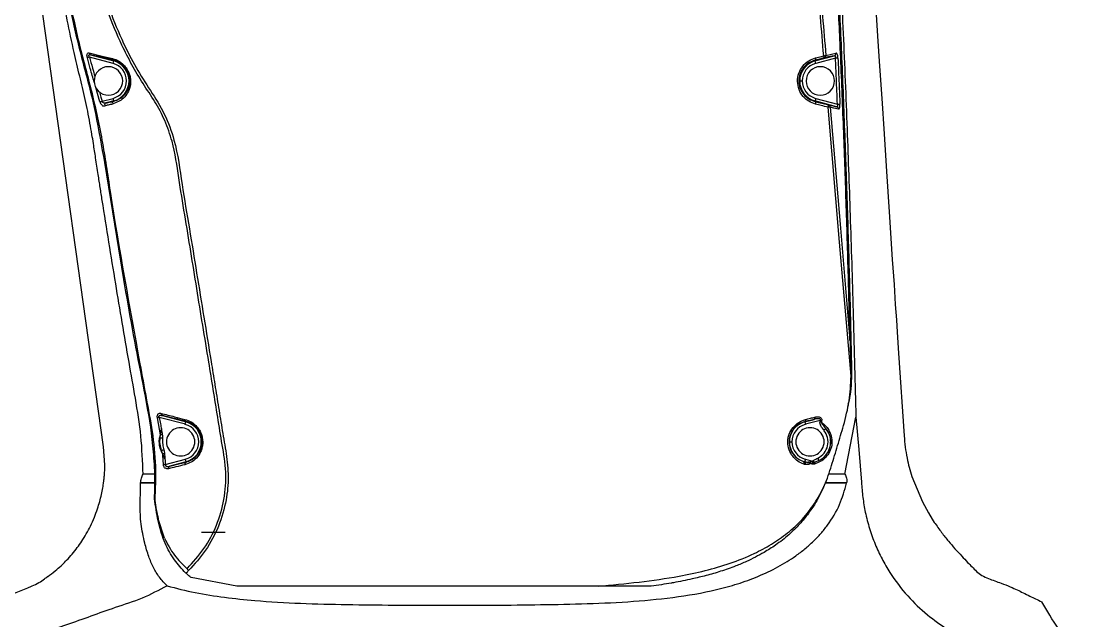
# Model space of a CAD drawing. Header units: millimetres. Extents: x 126 to 938, y 244 to 707.
# Drawn here: x 841.74 to 852.07, y 305.61 to 311.42 of the extents above; entities that cross this region are included whole.
import ezdxf

# ---------------------------------------------------------------- set-up
doc = ezdxf.new("R2010")
doc.units = ezdxf.units.MM

msp = doc.modelspace()

# ---------------------------------------------------------------- linework, layer by layer
at = {"color": 7, "linetype": 'Continuous', "lineweight": 25}
for p, q in [((842.533, 307.291), (841.854, 312.124)), ((842.626, 311.01), (842.396, 311.071)), ((842.407, 311.094), (842.632, 311.034)), ((842.634, 311.04), (842.632, 311.034)), ((849.427, 311.04), (849.428, 311.034)), ((849.428, 311.034), (849.615, 311.084)), ((849.627, 311.061), (849.435, 311.01)), ((849.28, 310.84), (849.272, 310.84)), ((849.28, 310.84), (849.305, 310.84)), ((842.498, 310.637), (842.459, 310.776)), ((842.518, 310.642), (842.626, 310.671)), ((842.632, 310.647), (842.557, 310.626)), ((842.633, 310.645), (842.632, 310.647)), ((849.427, 310.641), (849.428, 310.647)), ((849.638, 310.59), (849.428, 310.647)), ((849.435, 310.671), (849.646, 310.614)), ((849.749, 307.682), (849.753, 307.7)), ((843.103, 307.595), (843.332, 307.534)), ((843.084, 307.409), (843.055, 307.574)), ((843.326, 307.51), (843.073, 307.577)), ((843.333, 307.538), (843.332, 307.534)), ((849.328, 307.534), (849.419, 307.558)), ((849.328, 307.535), (849.328, 307.534)), ((849.48, 307.548), (849.335, 307.51)), ((849.717, 307.025), (849.825, 307.579)), ((843.081, 307.378), (843.084, 307.409)), ((843.084, 307.409), (843.094, 307.465)), ((850.292, 307.399), (850.292, 307.397)), ((842.545, 307.117), (842.533, 307.291)), ((849.18, 307.34), (849.178, 307.34)), ((849.18, 307.34), (849.205, 307.34)), ((849.581, 307.34), (849.582, 307.34)), ((843.105, 307.226), (843.095, 307.258)), ((843.127, 307.176), (843.105, 307.226)), ((843.131, 307.119), (843.326, 307.171)), ((843.332, 307.147), (843.174, 307.104)), ((843.333, 307.144), (843.332, 307.147)), ((849.329, 307.147), (849.331, 307.147)), ((849.335, 307.171), (849.404, 307.152)), ((849.415, 307.136), (849.389, 307.13)), ((849.422, 307.139), (849.415, 307.136)), ((849.466, 307.159), (849.425, 307.14)), ((843.038, 307.025), (842.916, 307.025)), ((849.717, 307.025), (849.559, 307.025)), ((850.367, 307.004), (850.469, 306.757)), ((843.029, 306.942), (842.892, 306.942)), ((843.029, 306.94), (842.892, 306.94)), ((849.735, 306.942), (849.529, 306.942)), ((849.734, 306.94), (849.529, 306.94)), ((850.469, 306.757), (850.527, 306.651)), ((843.063, 306.593), (843.063, 306.593)), ((843.123, 306.407), (843.063, 306.593)), ((843.063, 306.593), (843.063, 306.593)), ((850.527, 306.651), (850.565, 306.59)), ((850.565, 306.59), (850.585, 306.559)), ((843.483, 306.465), (843.71, 306.465)), ((841.992, 306.035), (842.009, 306.047)), ((843.331, 306.068), (843.314, 306.084)), ((841.833, 305.939), (841.841, 305.943)), ((841.99, 306.034), (841.992, 306.035)), ((843.825, 305.94), (843.383, 306.023)), ((847.327, 305.94), (843.825, 305.94)), ((847.841, 305.94), (847.327, 305.94))]:
    msp.add_line(p, q, dxfattribs=at)
at = {"color": 7, "linetype": 'Continuous', "lineweight": 25, "flags": 128}
for points in [[(850.018, 311.536), (850.035, 311.273), (850.054, 310.984), (850.075, 310.669), (850.098, 310.328), (850.122, 309.962), (850.148, 309.57), (850.178, 309.109), (850.195, 308.867), (850.207, 308.672), (850.217, 308.523), (850.225, 308.404), (850.239, 308.2), (850.292, 307.399)], [(842.393, 311.112), (842.52, 311.081), (842.62, 311.057)], [(849.534, 311.088), (849.589, 311.1), (849.632, 311.109)], [(842.396, 311.071), (842.393, 311.07), (842.39, 311.069), (842.387, 311.069), (842.385, 311.068), (842.382, 311.067), (842.38, 311.066), (842.377, 311.066), (842.376, 311.065)], [(842.634, 311.04), (842.507, 311.07), (842.407, 311.094)], [(849.433, 311.063), (849.434, 311.059), (849.434, 311.055), (849.434, 311.051), (849.433, 311.048), (849.432, 311.045), (849.431, 311.042), (849.429, 311.041), (849.427, 311.04)], [(849.506, 311.06), (849.462, 311.049), (849.427, 311.04)], [(849.433, 311.063), (849.478, 311.074), (849.513, 311.083)], [(849.513, 311.083), (849.514, 311.079), (849.514, 311.075), (849.514, 311.071), (849.513, 311.068), (849.512, 311.065), (849.51, 311.063), (849.508, 311.061), (849.506, 311.06)], [(849.615, 311.084), (849.56, 311.072), (849.517, 311.063)], [(849.651, 311.062), (849.649, 311.062), (849.647, 311.062), (849.645, 311.062), (849.642, 311.062), (849.638, 311.062), (849.635, 311.061), (849.631, 311.061), (849.627, 311.061)], [(842.498, 310.637), (842.5, 310.637), (842.502, 310.638), (842.504, 310.638), (842.506, 310.639), (842.509, 310.639), (842.512, 310.64), (842.515, 310.641), (842.518, 310.642)], [(849.427, 310.641), (849.429, 310.64), (849.431, 310.638), (849.433, 310.635), (849.434, 310.632), (849.434, 310.628), (849.435, 310.624), (849.434, 310.62), (849.434, 310.615)], [(849.549, 310.61), (849.551, 310.609), (849.553, 310.607), (849.554, 310.604), (849.556, 310.601), (849.556, 310.597), (849.557, 310.593), (849.556, 310.589), (849.556, 310.584)], [(849.559, 310.607), (849.603, 310.598), (849.638, 310.59)], [(849.646, 310.614), (849.65, 310.614), (849.654, 310.614), (849.657, 310.615), (849.661, 310.615), (849.664, 310.615), (849.666, 310.615), (849.668, 310.615), (849.67, 310.615)], [(849.778, 307.978), (849.667, 309.277), (849.556, 310.584)], [(849.577, 310.584), (849.672, 309.451), (849.767, 308.325)], [(849.656, 310.567), (849.611, 310.577), (849.577, 310.584)], [(843.073, 307.577), (843.071, 307.577), (843.068, 307.576), (843.066, 307.576), (843.063, 307.575), (843.061, 307.575), (843.059, 307.574), (843.057, 307.574), (843.055, 307.574)], [(849.335, 307.556), (849.335, 307.552), (849.335, 307.548), (849.335, 307.545), (849.334, 307.542), (849.333, 307.539), (849.332, 307.537), (849.33, 307.536), (849.328, 307.535)], [(849.426, 307.579), (849.426, 307.575), (849.426, 307.572), (849.426, 307.568), (849.425, 307.565), (849.424, 307.562), (849.422, 307.56), (849.421, 307.559), (849.419, 307.558)], [(849.49, 307.531), (849.489, 307.531), (849.487, 307.531), (849.485, 307.532), (849.484, 307.532), (849.482, 307.533), (849.48, 307.533), (849.478, 307.533), (849.477, 307.534)], [(849.825, 307.579), (849.852, 307.265), (849.879, 306.949)], [(843.081, 307.378), (843.083, 307.378), (843.085, 307.378), (843.087, 307.378), (843.09, 307.378), (843.093, 307.378), (843.096, 307.378), (843.1, 307.378), (843.103, 307.378)], [(843.095, 307.258), (843.097, 307.258), (843.099, 307.259), (843.101, 307.259), (843.104, 307.26), (843.107, 307.261), (843.11, 307.261), (843.113, 307.262), (843.117, 307.263)], [(843.105, 307.226), (843.107, 307.227), (843.109, 307.227), (843.111, 307.227), (843.113, 307.227), (843.116, 307.227), (843.118, 307.228), (843.121, 307.228), (843.123, 307.228)], [(843.131, 307.119), (843.129, 307.118), (843.126, 307.118), (843.124, 307.118), (843.121, 307.118), (843.119, 307.118), (843.117, 307.118), (843.115, 307.118), (843.113, 307.118)], [(843.174, 307.104), (843.263, 307.126), (843.333, 307.144)], [(849.321, 307.124), (849.322, 307.128), (849.323, 307.133), (849.323, 307.137), (849.322, 307.141), (849.321, 307.144), (849.32, 307.147), (849.318, 307.149), (849.316, 307.15)], [(849.335, 307.171), (849.334, 307.167), (849.333, 307.163), (849.332, 307.159), (849.331, 307.156), (849.33, 307.153), (849.329, 307.15), (849.329, 307.148), (849.329, 307.147)], [(849.422, 307.139), (849.421, 307.14), (849.42, 307.142), (849.418, 307.144), (849.417, 307.146), (849.415, 307.149), (849.414, 307.151), (849.412, 307.154), (849.41, 307.156)]]:
    msp.add_lwpolyline(points, dxfattribs=at)
at = {"color": 7, "linetype": 'Continuous', "lineweight": 25}
for centre, radius, start, end in [((842.414, 311.114), 0.0211, 184.24, 251.4203), ((849.608, 311.107), 0.0242, 286.5662, 4.7461), ((842.64, 311.059), 0.0208, 187.5338, 251.7213), ((813.378, 318.864), 30.284, 344.9684, 345.0157), ((842.58, 310.84), 0.175, 285.0024, 74.9976), ((842.58, 310.84), 0.2, 285.0028, 74.9972), ((849.48, 310.84), 0.2, 105, 180.0028), ((849.48, 310.84), 0.175, 105.0023, 180.0003), ((878.682, 318.864), 30.284, 194.9843, 195.0316), ((849.51, 311.086), 0.0242, 286.5663, 4.9952), ((842.58, 310.84), 0.138, 337.4804, 157.4758), ((849.48, 310.84), 0.138, 337.4804, 157.4758), ((842.58, 310.84), 0.138, 157.4804, 337.4758), ((849.48, 310.84), 0.2, 179.9976, 254.9996), ((849.48, 310.84), 0.175, 179.9995, 254.9982), ((849.48, 310.84), 0.138, 157.4804, 337.4758), ((842.566, 310.605), 0.0233, 111.9618, 199.1525), ((842.641, 310.623), 0.0234, 111.8642, 200.077), ((829.38, 307.107), 13.717, 14.9553, 15.0597), ((862.681, 307.107), 13.717, 164.9403, 165.0447), ((849.552, 310.584), 0.0241, 359.9879, 73.5761), ((849.632, 310.567), 0.0241, 359.7749, 73.6176), ((843.11, 307.614), 0.0199, 173.5984, 246.9962), ((843.341, 307.556), 0.0199, 174.7218, 247.5231), ((814.258, 315.315), 30.097, 344.9682, 345.0158), ((843.28, 307.34), 0.175, 284.9975, 75.0025), ((843.28, 307.34), 0.2, 285.0028, 74.9972), ((849.38, 307.34), 0.2, 105.0032, 179.9954), ((849.38, 307.34), 0.175, 104.9968, 180.0009), ((878.402, 315.315), 30.097, 194.9842, 195.0318), ((849.727, 308.644), 1.123, 257.2554, 257.9747), ((839.33, 333.199), 26.061, 278.2816, 278.3219), ((843.28, 307.34), 0.137, 157.4764, 337.4782), ((843.28, 307.34), 0.137, 337.4764, 157.4782), ((849.38, 307.34), 0.137, 157.4764, 337.4782), ((849.38, 307.34), 0.137, 337.4764, 157.4782), ((849.38, 307.34), 0.175, 295.4524, 39.4443), ((857.107, 298.24), 11.937, 129.3704, 129.4904), ((849.38, 307.34), 0.201, 0.015, 39.427), ((849.38, 307.34), 0.2, 180.004, 251.1751), ((849.38, 307.34), 0.175, 179.9987, 255.0041), ((849.38, 307.34), 0.2, 295.4543, 359.9948), ((829.66, 297.747), 21.929, 25.4172, 25.4825), ((843.183, 307.085), 0.0214, 115.3272, 195.2866), ((843.342, 307.124), 0.0216, 115.1125, 196.0313), ((813.758, 299.231), 30.615, 14.9846, 15.0314), ((849.309, 307.128), 0.0279, 344.8972, 44.2088), ((849.335, 307.106), 0.059, 24.1959, 42.2582), ((835.279, 297.304), 17.219, 34.8209, 34.8843), ((838.675, 299.71), 13.067, 34.6527, 34.7471), ((849.453, 307.128), 0.0334, 160.1833, 184.8705), ((849.455, 307.13), 0.0317, 161.3659, 188.071)]:
    msp.add_arc(centre, radius, start, end, dxfattribs=at)
for points, knots in [([(842.916, 307.025), (842.911, 307.149), (842.902, 307.396), (842.843, 307.757), (842.777, 308.124), (842.714, 308.494), (842.626, 309.017), (842.556, 309.453), (842.5, 309.806), (842.479, 309.944), (842.457, 310.086), (842.437, 310.216), (842.419, 310.328), (842.401, 310.432), (842.38, 310.545), (842.356, 310.66), (842.33, 310.774), (842.301, 310.887), (842.274, 311.001), (842.233, 311.182), (842.179, 311.43), (842.116, 311.768), (842.058, 312.127), (842.023, 312.506), (842.025, 312.925), (842.072, 313.378), (842.182, 313.862), (842.349, 314.328), (842.575, 314.769), (842.855, 315.177), (843.186, 315.545), (843.563, 315.868), (843.978, 316.14), (844.392, 316.339), (844.789, 316.477), (845.155, 316.565), (845.52, 316.618), (845.76, 316.625), (845.88, 316.628)], [0, 0, 0, 0, 0.031211, 0.062511, 0.092378, 0.125381, 0.157311, 0.226341, 0.237037, 0.247692, 0.261557, 0.273352, 0.280911, 0.2902, 0.30009, 0.309882, 0.319898, 0.329603, 0.3395, 0.34943, 0.376516, 0.403688, 0.436118, 0.468373, 0.499903, 0.541687, 0.583435, 0.624773, 0.666569, 0.708173, 0.74966, 0.791362, 0.833083, 0.874778, 0.907003, 0.939315, 0.969728, 1, 1, 1, 1]), ([(843.029, 307.061), (843.024, 307.142), (843.01, 307.384), (842.94, 307.782), (842.814, 308.416), (842.677, 309.211), (842.554, 310.008), (842.438, 310.644), (842.308, 311.11), (842.203, 311.558), (842.126, 311.987), (842.08, 312.379), (842.071, 312.755), (842.092, 313.109), (842.141, 313.458), (842.225, 313.828), (842.355, 314.219), (842.541, 314.62), (842.75, 314.964), (842.97, 315.251), (843.185, 315.487), (843.417, 315.702), (843.692, 315.918), (844.017, 316.124), (844.397, 316.309), (844.757, 316.439), (845.09, 316.522), (845.392, 316.575), (845.701, 316.6), (845.909, 316.602), (846.012, 316.602)], [0, 0, 0, 0, 0.020301, 0.060961, 0.101666, 0.182834, 0.264002, 0.304616, 0.345211, 0.385788, 0.420347, 0.45488, 0.484869, 0.51486, 0.5441, 0.573338, 0.610308, 0.647393, 0.68435, 0.711343, 0.738335, 0.764568, 0.7908, 0.826076, 0.861464, 0.896743, 0.922239, 0.947735, 0.973856, 1, 1, 1, 1]), ([(845.88, 316.591), (845.713, 316.585), (845.38, 316.572), (844.888, 316.47), (844.452, 316.322), (844.075, 316.143), (843.754, 315.948), (843.453, 315.722), (843.146, 315.439), (842.847, 315.089), (842.575, 314.668), (842.361, 314.214), (842.207, 313.736), (842.112, 313.243), (842.076, 312.741), (842.098, 312.239), (842.179, 311.741), (842.279, 311.247), (842.415, 310.761), (842.523, 310.267), (842.652, 309.374), (842.804, 308.542), (842.945, 307.767), (843.008, 307.439), (843.043, 307.106), (843.034, 306.883), (843.029, 306.771)], [0, 0, 0, 0, 0.041493, 0.082832, 0.124511, 0.155509, 0.186529, 0.217764, 0.248929, 0.290219, 0.331852, 0.37326, 0.41473, 0.456411, 0.497813, 0.539489, 0.581225, 0.622974, 0.664831, 0.706735, 0.748604, 0.889255, 0.916889, 0.944541, 0.972297, 1, 1, 1, 1]), ([(845.88, 316.628), (846.033, 316.623), (846.341, 316.612), (846.801, 316.523), (847.249, 316.38), (847.675, 316.182), (848.07, 315.933), (848.43, 315.637), (848.751, 315.297), (849.025, 314.92), (849.25, 314.511), (849.424, 314.077), (849.546, 313.627), (849.636, 313.01), (849.654, 312.232), (849.704, 311.303), (849.739, 310.384), (849.772, 309.467), (849.801, 308.536), (849.817, 307.902), (849.825, 307.579)], [0, 0, 0, 0, 0.040885, 0.082682, 0.12525, 0.166751, 0.208404, 0.250174, 0.291697, 0.333263, 0.375114, 0.416633, 0.458305, 0.500148, 0.583384, 0.666925, 0.750058, 0.829984, 0.913297, 1, 1, 1, 1]), ([(846.012, 316.602), (846.122, 316.595), (846.341, 316.582), (846.665, 316.525), (846.985, 316.441), (847.329, 316.317), (847.693, 316.142), (848.063, 315.904), (848.402, 315.624), (848.705, 315.306), (848.967, 314.953), (849.186, 314.572), (849.359, 314.168), (849.486, 313.747), (849.587, 313.212), (849.613, 312.557), (849.654, 311.807), (849.687, 311.057), (849.717, 310.313), (849.743, 309.563), (849.765, 308.813), (849.777, 308.312), (849.782, 308.062)], [0, 0, 0, 0, 0.031265, 0.062444, 0.09377, 0.125244, 0.166817, 0.208551, 0.250401, 0.291874, 0.333513, 0.375399, 0.416917, 0.458494, 0.500478, 0.571825, 0.644945, 0.714657, 0.785918, 0.857248, 0.928557, 1, 1, 1, 1]), ([(849.767, 308.325), (849.761, 308.562), (849.75, 309.04), (849.728, 309.757), (849.702, 310.478), (849.678, 311.064), (849.657, 311.521), (849.642, 311.84), (849.627, 312.159), (849.613, 312.434), (849.599, 312.672), (849.589, 312.87), (849.578, 313.07), (849.558, 313.266), (849.531, 313.45), (849.498, 313.625), (849.457, 313.797), (849.408, 313.971), (849.353, 314.136), (849.292, 314.298), (849.216, 314.473), (849.105, 314.697), (848.958, 314.943), (848.772, 315.203), (848.567, 315.441), (848.314, 315.688), (848.009, 315.931), (847.647, 316.156), (847.333, 316.303), (847.087, 316.394), (846.914, 316.449), (846.736, 316.496), (846.557, 316.534), (846.379, 316.563), (846.198, 316.583), (846.077, 316.589), (846.012, 316.593)], [0, 0, 0, 0, 0.069316, 0.140087, 0.209826, 0.280829, 0.311579, 0.343758, 0.374494, 0.40517, 0.424191, 0.444297, 0.463218, 0.483037, 0.501941, 0.517652, 0.534978, 0.553894, 0.570487, 0.585908, 0.604526, 0.626424, 0.658949, 0.688297, 0.719957, 0.750723, 0.791812, 0.833879, 0.875224, 0.892939, 0.910693, 0.928455, 0.946787, 0.964422, 0.981179, 1, 1, 1, 1]), ([(843.342, 306.11), (843.399, 306.173), (843.514, 306.299), (843.635, 306.529), (843.708, 306.781), (843.728, 307.048), (843.682, 307.312), (843.639, 307.579), (843.596, 307.846), (843.548, 308.144), (843.494, 308.471), (843.436, 308.828), (843.378, 309.185), (843.32, 309.543), (843.26, 309.899), (843.218, 310.209), (843.131, 310.455), (843.034, 310.642), (842.912, 310.813), (842.806, 310.996), (842.688, 311.226), (842.571, 311.51), (842.47, 311.849), (842.402, 312.198), (842.371, 312.553), (842.374, 312.909), (842.415, 313.263), (842.491, 313.61), (842.598, 313.948), (842.697, 314.16), (842.747, 314.266)], [0, 0, 0, 0, 0.029702, 0.059855, 0.090518, 0.121535, 0.152871, 0.184649, 0.216438, 0.248236, 0.290646, 0.333075, 0.375523, 0.417994, 0.46049, 0.502705, 0.527609, 0.551915, 0.576499, 0.601353, 0.626212, 0.667632, 0.708964, 0.750622, 0.792523, 0.834094, 0.875749, 0.917614, 0.958919, 1, 1, 1, 1]), ([(842.77, 314.262), (842.72, 314.157), (842.62, 313.947), (842.512, 313.612), (842.434, 313.268), (842.393, 312.917), (842.389, 312.563), (842.42, 312.21), (842.487, 311.863), (842.588, 311.526), (842.711, 311.229), (842.844, 310.968), (842.988, 310.747), (843.13, 310.521), (843.242, 310.215), (843.291, 309.836), (843.365, 309.407), (843.435, 308.977), (843.505, 308.548), (843.564, 308.188), (843.611, 307.896), (843.648, 307.672), (843.683, 307.449), (843.723, 307.227), (843.748, 307.001), (843.725, 306.762), (843.654, 306.519), (843.531, 306.283), (843.414, 306.155), (843.355, 306.091)], [0, 0, 0, 0, 0.040665, 0.081569, 0.123049, 0.164337, 0.205536, 0.24706, 0.288351, 0.329312, 0.370372, 0.401174, 0.431993, 0.462915, 0.494505, 0.545531, 0.596493, 0.647418, 0.698308, 0.749168, 0.775646, 0.802117, 0.82858, 0.855036, 0.881449, 0.907783, 0.939014, 0.969735, 1, 1, 1, 1]), ([(849.513, 311.083), (849.503, 311.209), (849.481, 311.461), (849.449, 311.839), (849.418, 312.218), (849.385, 312.596), (849.357, 312.976), (849.309, 313.352), (849.218, 313.718), (849.126, 313.95), (849.081, 314.066)], [0, 0, 0, 0, 0.125204, 0.25055, 0.376019, 0.501614, 0.627326, 0.752954, 0.877033, 1, 1, 1, 1]), ([(849.101, 314.079), (849.146, 313.962), (849.239, 313.728), (849.33, 313.358), (849.378, 312.98), (849.406, 312.599), (849.439, 312.221), (849.47, 311.843), (849.502, 311.465), (849.523, 311.214), (849.534, 311.088)], [0, 0, 0, 0, 0.123794, 0.24869, 0.375089, 0.500341, 0.625449, 0.750423, 0.87528, 1, 1, 1, 1]), ([(842.376, 311.065), (842.375, 311.07), (842.372, 311.08), (842.372, 311.094), (842.375, 311.105), (842.383, 311.114), (842.39, 311.113), (842.393, 311.112)], [0, 0, 0, 0, 0.254091, 0.487448, 0.677205, 0.843749, 1, 1, 1, 1]), ([(849.651, 311.062), (849.65, 311.069), (849.649, 311.082), (849.645, 311.097), (849.639, 311.108), (849.634, 311.109), (849.632, 311.109)], [0, 0, 0, 0, 0.400426, 0.723673, 0.892335, 1, 1, 1, 1]), ([(842.443, 310.826), (842.43, 310.871), (842.407, 310.95), (842.385, 311.03), (842.376, 311.065)], [0, 0, 0, 0, 0.560002, 1, 1, 1, 1]), ([(842.396, 311.071), (842.395, 311.073), (842.393, 311.076), (842.391, 311.082), (842.39, 311.086), (842.39, 311.089), (842.391, 311.091), (842.393, 311.094), (842.399, 311.096), (842.404, 311.095), (842.407, 311.094)], [0, 0, 0, 0, 0.174962, 0.317895, 0.444533, 0.497662, 0.54603, 0.636418, 0.741812, 1, 1, 1, 1]), ([(842.396, 311.071), (842.406, 311.036), (842.423, 310.972), (842.441, 310.909), (842.449, 310.882)], [0, 0, 0, 0, 0.560012, 1, 1, 1, 1]), ([(842.62, 311.057), (842.641, 311.05), (842.674, 311.039), (842.714, 311.009), (842.74, 310.983), (842.759, 310.957), (842.772, 310.934), (842.782, 310.909), (842.792, 310.876), (842.796, 310.836), (842.791, 310.782), (842.77, 310.725), (842.717, 310.654), (842.658, 310.63), (842.619, 310.615)], [0, 0, 0, 0, 0.108215, 0.172115, 0.246196, 0.287788, 0.332213, 0.377756, 0.422179, 0.502849, 0.572671, 0.691566, 0.798474, 1, 1, 1, 1]), ([(842.633, 310.645), (842.633, 310.645), (842.638, 310.646), (842.652, 310.65), (842.673, 310.658), (842.695, 310.67), (842.713, 310.683), (842.731, 310.7), (842.75, 310.721), (842.767, 310.749), (842.778, 310.775), (842.787, 310.806), (842.79, 310.835), (842.789, 310.862), (842.786, 310.884), (842.78, 310.906), (842.77, 310.929), (842.759, 310.951), (842.742, 310.974), (842.723, 310.994), (842.703, 311.009), (842.676, 311.026), (842.652, 311.034), (842.634, 311.04)], [0, 0, 0, 0, 0.003075, 0.028291, 0.077634, 0.128203, 0.166722, 0.19976, 0.265618, 0.324892, 0.37746, 0.423262, 0.500627, 0.537852, 0.574048, 0.62008, 0.665966, 0.711677, 0.75719, 0.824493, 0.859178, 0.894513, 1, 1, 1, 1]), ([(849.434, 310.615), (849.411, 310.623), (849.366, 310.639), (849.31, 310.689), (849.27, 310.755), (849.255, 310.835), (849.268, 310.916), (849.307, 310.986), (849.364, 311.038), (849.411, 311.055), (849.433, 311.063)], [0, 0, 0, 0, 0.114873, 0.234937, 0.361103, 0.492789, 0.626509, 0.757145, 0.881595, 1, 1, 1, 1]), ([(849.427, 311.04), (849.407, 311.033), (849.366, 311.018), (849.316, 310.973), (849.287, 310.923), (849.274, 310.876), (849.273, 310.852), (849.272, 310.84)], [0, 0, 0, 0, 0.229866, 0.473538, 0.732164, 0.866222, 1, 1, 1, 1]), ([(849.517, 311.063), (849.515, 311.062), (849.512, 311.062), (849.508, 311.061), (849.506, 311.06)], [0, 0, 0, 0, 0.452012, 1, 1, 1, 1]), ([(849.513, 311.083), (849.518, 311.084), (849.524, 311.086), (849.531, 311.087), (849.534, 311.088)], [0, 0, 0, 0, 0.607724, 1, 1, 1, 1]), ([(849.615, 311.084), (849.617, 311.084), (849.62, 311.084), (849.623, 311.082), (849.625, 311.079), (849.627, 311.075), (849.628, 311.071), (849.628, 311.066), (849.627, 311.063), (849.627, 311.061)], [0, 0, 0, 0, 0.1912856, 0.2918684, 0.3997449, 0.5265233, 0.6704429, 0.8266924, 1, 1, 1, 1]), ([(849.646, 310.614), (849.643, 310.698), (849.636, 310.847), (849.63, 310.996), (849.627, 311.061)], [0, 0, 0, 0, 0.560001, 1, 1, 1, 1]), ([(849.651, 311.062), (849.654, 310.979), (849.661, 310.83), (849.667, 310.681), (849.67, 310.615)], [0, 0, 0, 0, 0.559999, 1, 1, 1, 1]), ([(849.272, 310.84), (849.273, 310.828), (849.274, 310.803), (849.287, 310.757), (849.316, 310.707), (849.367, 310.662), (849.407, 310.648), (849.427, 310.641)], [0, 0, 0, 0, 0.134938, 0.27187, 0.528668, 0.77041, 1, 1, 1, 1]), ([(842.492, 310.734), (842.497, 310.717), (842.506, 310.686), (842.514, 310.655), (842.518, 310.642)], [0, 0, 0, 0, 0.559943, 1, 1, 1, 1]), ([(842.498, 310.637), (842.499, 310.633), (842.501, 310.626), (842.506, 310.618), (842.511, 310.61), (842.519, 310.602), (842.53, 310.596), (842.539, 310.597), (842.544, 310.597)], [0, 0, 0, 0, 0.160949, 0.314623, 0.457483, 0.58733, 0.808802, 1, 1, 1, 1]), ([(842.557, 310.626), (842.553, 310.626), (842.545, 310.624), (842.535, 310.626), (842.528, 310.629), (842.523, 310.632), (842.519, 310.637), (842.518, 310.64), (842.518, 310.642)], [0, 0, 0, 0, 0.264255, 0.521517, 0.65132, 0.767243, 0.886289, 1, 1, 1, 1]), ([(842.619, 310.615), (842.605, 310.612), (842.58, 310.606), (842.555, 310.6), (842.544, 310.597)], [0, 0, 0, 0, 0.558489, 1, 1, 1, 1]), ([(842.557, 310.626), (842.571, 310.63), (842.596, 310.636), (842.622, 310.642), (842.633, 310.645)], [0, 0, 0, 0, 0.5615438, 1, 1, 1, 1]), ([(849.427, 310.641), (849.45, 310.635), (849.49, 310.625), (849.531, 310.614), (849.549, 310.61)], [0, 0, 0, 0, 0.561624, 1, 1, 1, 1]), ([(849.556, 310.584), (849.533, 310.59), (849.492, 310.6), (849.452, 310.611), (849.434, 310.615)], [0, 0, 0, 0, 0.558337, 1, 1, 1, 1]), ([(849.549, 310.61), (849.551, 310.609), (849.555, 310.608), (849.558, 310.607), (849.559, 310.607)], [0, 0, 0, 0, 0.666882, 1, 1, 1, 1]), ([(849.646, 310.614), (849.646, 310.612), (849.647, 310.609), (849.648, 310.604), (849.648, 310.6), (849.647, 310.596), (849.646, 310.593), (849.644, 310.591), (849.641, 310.59), (849.639, 310.59), (849.638, 310.59)], [0, 0, 0, 0, 0.1834546, 0.3444957, 0.4933627, 0.6188038, 0.7232122, 0.8154107, 0.9004106, 1, 1, 1, 1]), ([(849.656, 310.567), (849.658, 310.568), (849.665, 310.57), (849.668, 310.584), (849.67, 310.598), (849.67, 310.609), (849.67, 310.615)], [0, 0, 0, 0, 0.139333, 0.395073, 0.678857, 1, 1, 1, 1]), ([(849.577, 310.584), (849.574, 310.584), (849.567, 310.584), (849.56, 310.584), (849.556, 310.584)], [0, 0, 0, 0, 0.327311, 1, 1, 1, 1]), ([(849.767, 308.325), (849.769, 308.276), (849.772, 308.178), (849.775, 308.081), (849.777, 308.032)], [0, 0, 0, 0, 0.501754, 1, 1, 1, 1]), ([(849.782, 308.062), (849.782, 307.969), (849.783, 307.848), (849.755, 307.73), (849.748, 307.701)], [0, 0, 0, 0, 0.758199, 1, 1, 1, 1]), ([(849.777, 308.032), (849.778, 308.037), (849.78, 308.047), (849.781, 308.057), (849.782, 308.062)], [0, 0, 0, 0, 0.559447, 1, 1, 1, 1]), ([(849.778, 307.978), (849.778, 307.988), (849.778, 308.006), (849.777, 308.024), (849.777, 308.032)], [0, 0, 0, 0, 0.560321, 1, 1, 1, 1]), ([(849.705, 307.498), (849.726, 307.577), (849.767, 307.735), (849.774, 307.897), (849.778, 307.978)], [0, 0, 0, 0, 0.500946, 1, 1, 1, 1]), ([(843.055, 307.574), (843.054, 307.577), (843.053, 307.584), (843.054, 307.595), (843.057, 307.604), (843.064, 307.612), (843.076, 307.618), (843.086, 307.617), (843.091, 307.616)], [0, 0, 0, 0, 0.159766, 0.311352, 0.449277, 0.571804, 0.785755, 1, 1, 1, 1]), ([(843.073, 307.577), (843.072, 307.579), (843.071, 307.582), (843.07, 307.586), (843.07, 307.589), (843.071, 307.591), (843.073, 307.594), (843.078, 307.597), (843.089, 307.598), (843.098, 307.596), (843.103, 307.595)], [0, 0, 0, 0, 0.137714, 0.195087, 0.246461, 0.295515, 0.344128, 0.450546, 0.701522, 1, 1, 1, 1]), ([(843.091, 307.616), (843.134, 307.605), (843.211, 307.586), (843.287, 307.567), (843.321, 307.558)], [0, 0, 0, 0, 0.561866, 1, 1, 1, 1]), ([(843.333, 307.538), (843.29, 307.549), (843.213, 307.568), (843.137, 307.587), (843.103, 307.595)], [0, 0, 0, 0, 0.558158, 1, 1, 1, 1]), ([(843.073, 307.577), (843.077, 307.556), (843.084, 307.519), (843.091, 307.481), (843.094, 307.465)], [0, 0, 0, 0, 0.560017, 1, 1, 1, 1]), ([(843.321, 307.558), (843.342, 307.551), (843.386, 307.536), (843.433, 307.496), (843.464, 307.452), (843.483, 307.412), (843.493, 307.368), (843.495, 307.323), (843.488, 307.281), (843.471, 307.233), (843.437, 307.182), (843.383, 307.139), (843.342, 307.125), (843.321, 307.118)], [0, 0, 0, 0, 0.108722, 0.231631, 0.300765, 0.374935, 0.451528, 0.526261, 0.596067, 0.661502, 0.782041, 0.893477, 1, 1, 1, 1]), ([(843.333, 307.144), (843.351, 307.15), (843.387, 307.162), (843.437, 307.202), (843.474, 307.258), (843.489, 307.317), (843.487, 307.368), (843.478, 307.408), (843.461, 307.444), (843.433, 307.483), (843.39, 307.519), (843.351, 307.532), (843.333, 307.538)], [0, 0, 0, 0, 0.104096, 0.213844, 0.348988, 0.470863, 0.549582, 0.626819, 0.698844, 0.772496, 0.893923, 1, 1, 1, 1]), ([(847.327, 305.94), (847.459, 305.952), (847.722, 305.977), (848.068, 306.026), (848.362, 306.088), (848.607, 306.158), (848.822, 306.245), (849.008, 306.344), (849.165, 306.453), (849.308, 306.585), (849.429, 306.741), (849.526, 306.917), (849.59, 307.109), (849.648, 307.304), (849.686, 307.433), (849.705, 307.498)], [0, 0, 0, 0, 0.12723, 0.252556, 0.33439, 0.415358, 0.496096, 0.55628, 0.617229, 0.678853, 0.741597, 0.805797, 0.870255, 0.935129, 1, 1, 1, 1]), ([(849.321, 307.124), (849.3, 307.132), (849.259, 307.15), (849.209, 307.199), (849.174, 307.263), (849.163, 307.325), (849.167, 307.376), (849.18, 307.426), (849.212, 307.481), (849.268, 307.532), (849.313, 307.548), (849.335, 307.556)], [0, 0, 0, 0, 0.113723, 0.231956, 0.35597, 0.485933, 0.552592, 0.620125, 0.752544, 0.879396, 1, 1, 1, 1]), ([(849.328, 307.535), (849.309, 307.528), (849.269, 307.514), (849.228, 307.477), (849.203, 307.44), (849.189, 307.409), (849.179, 307.375), (849.178, 307.352), (849.178, 307.34)], [0, 0, 0, 0, 0.230486, 0.475875, 0.606644, 0.736104, 0.867682, 1, 1, 1, 1]), ([(849.419, 307.558), (849.402, 307.554), (849.372, 307.546), (849.342, 307.538), (849.328, 307.535)], [0, 0, 0, 0, 0.558856, 1, 1, 1, 1]), ([(849.335, 307.556), (849.352, 307.56), (849.382, 307.568), (849.413, 307.576), (849.426, 307.579)], [0, 0, 0, 0, 0.561158, 1, 1, 1, 1]), ([(849.48, 307.548), (849.481, 307.55), (849.482, 307.552), (849.482, 307.555), (849.481, 307.557), (849.48, 307.559), (849.478, 307.561), (849.47, 307.565), (849.449, 307.565), (849.431, 307.561), (849.419, 307.558)], [0, 0, 0, 0, 0.069725, 0.098538, 0.12535, 0.15221, 0.181455, 0.252452, 0.498261, 1, 1, 1, 1]), ([(849.49, 307.531), (849.506, 307.519), (849.538, 307.494), (849.573, 307.441), (849.593, 307.377), (849.594, 307.308), (849.573, 307.242), (849.533, 307.186), (849.482, 307.145), (849.443, 307.132), (849.423, 307.125)], [0, 0, 0, 0, 0.114286, 0.234319, 0.361425, 0.494226, 0.628603, 0.758778, 0.882276, 1, 1, 1, 1]), ([(849.426, 307.579), (849.441, 307.582), (849.46, 307.585), (849.481, 307.578), (849.49, 307.57), (849.495, 307.558), (849.494, 307.55), (849.493, 307.545)], [0, 0, 0, 0, 0.480391, 0.600135, 0.723815, 0.857098, 1, 1, 1, 1]), ([(849.516, 307.452), (849.505, 307.465), (849.49, 307.484), (849.476, 307.513), (849.476, 307.527), (849.477, 307.534)], [0, 0, 0, 0, 0.5601304, 0.7793002, 1, 1, 1, 1]), ([(849.477, 307.534), (849.477, 307.535), (849.477, 307.538), (849.478, 307.541), (849.478, 307.542)], [0, 0, 0, 0, 0.559969, 1, 1, 1, 1]), ([(849.478, 307.542), (849.479, 307.543), (849.479, 307.545), (849.48, 307.547), (849.48, 307.548)], [0, 0, 0, 0, 0.5601585, 1, 1, 1, 1]), ([(849.478, 307.542), (849.481, 307.54), (849.485, 307.537), (849.489, 307.533), (849.49, 307.531)], [0, 0, 0, 0, 0.539717, 1, 1, 1, 1]), ([(849.493, 307.545), (849.493, 307.543), (849.492, 307.538), (849.491, 307.533), (849.49, 307.531)], [0, 0, 0, 0, 0.560061, 1, 1, 1, 1]), ([(849.49, 307.531), (849.491, 307.528), (849.492, 307.523), (849.498, 307.513), (849.512, 307.494), (849.526, 307.478), (849.535, 307.467)], [0, 0, 0, 0, 0.09272, 0.202056, 0.447719, 1, 1, 1, 1]), ([(843.105, 307.226), (843.098, 307.24), (843.083, 307.268), (843.073, 307.315), (843.072, 307.363), (843.08, 307.394), (843.084, 307.409)], [0, 0, 0, 0, 0.242875, 0.498333, 0.755024, 1, 1, 1, 1]), ([(843.094, 307.465), (843.095, 307.455), (843.098, 307.437), (843.101, 307.419), (843.102, 307.412)], [0, 0, 0, 0, 0.560002, 1, 1, 1, 1]), ([(843.102, 307.412), (843.102, 307.405), (843.104, 307.394), (843.103, 307.383), (843.103, 307.378)], [0, 0, 0, 0, 0.559906, 1, 1, 1, 1]), ([(849.582, 307.34), (849.581, 307.352), (849.58, 307.376), (849.567, 307.421), (849.548, 307.449), (849.535, 307.467)], [0, 0, 0, 0, 0.256728, 0.521286, 1, 1, 1, 1]), ([(850.292, 307.397), (850.299, 307.325), (850.312, 307.192), (850.35, 307.063), (850.367, 307.004)], [0, 0, 0, 0, 0.539656, 1, 1, 1, 1]), ([(843.095, 307.258), (843.089, 307.277), (843.077, 307.317), (843.08, 307.358), (843.081, 307.378)], [0, 0, 0, 0, 0.500276, 1, 1, 1, 1]), ([(843.103, 307.378), (843.103, 307.356), (843.103, 307.317), (843.112, 307.28), (843.117, 307.263)], [0, 0, 0, 0, 0.5599517, 1, 1, 1, 1]), ([(849.178, 307.34), (849.18, 307.317), (849.184, 307.273), (849.217, 307.216), (849.261, 307.173), (849.298, 307.158), (849.316, 307.15)], [0, 0, 0, 0, 0.271691, 0.527765, 0.76926, 1, 1, 1, 1]), ([(849.466, 307.159), (849.482, 307.168), (849.513, 307.185), (849.55, 307.228), (849.577, 307.281), (849.58, 307.32), (849.582, 307.34)], [0, 0, 0, 0, 0.231914, 0.478207, 0.737489, 1, 1, 1, 1]), ([(843.113, 307.118), (843.112, 307.138), (843.11, 307.174), (843.107, 307.211), (843.105, 307.226)], [0, 0, 0, 0, 0.5600034, 1, 1, 1, 1]), ([(843.117, 307.263), (843.118, 307.257), (843.121, 307.245), (843.123, 307.233), (843.123, 307.228)], [0, 0, 0, 0, 0.559907, 1, 1, 1, 1]), ([(843.123, 307.228), (843.124, 307.218), (843.126, 307.201), (843.127, 307.183), (843.127, 307.176)], [0, 0, 0, 0, 0.55998, 1, 1, 1, 1]), ([(849.412, 307.158), (849.42, 307.163), (849.434, 307.171), (849.449, 307.179), (849.456, 307.182)], [0, 0, 0, 0, 0.560052, 1, 1, 1, 1]), ([(842.322, 306.376), (842.337, 306.4), (842.367, 306.448), (842.408, 306.525), (842.444, 306.607), (842.473, 306.686), (842.496, 306.76), (842.513, 306.828), (842.523, 306.882), (842.53, 306.922), (842.533, 306.945), (842.536, 306.965), (842.538, 306.984), (842.54, 307.002), (842.541, 307.022), (842.544, 307.06), (842.545, 307.092), (842.545, 307.117)], [0, 0, 0, 0, 0.106322, 0.216712, 0.334819, 0.447595, 0.53963, 0.628736, 0.714858, 0.749974, 0.785409, 0.80335, 0.827162, 0.856848, 0.87466, 0.904459, 1, 1, 1, 1]), ([(843.163, 307.079), (843.157, 307.078), (843.147, 307.077), (843.134, 307.082), (843.124, 307.089), (843.119, 307.097), (843.114, 307.107), (843.114, 307.114), (843.113, 307.118)], [0, 0, 0, 0, 0.216393, 0.440695, 0.564005, 0.698947, 0.845553, 1, 1, 1, 1]), ([(843.127, 307.176), (843.128, 307.165), (843.13, 307.146), (843.131, 307.127), (843.131, 307.119)], [0, 0, 0, 0, 0.5599885, 1, 1, 1, 1]), ([(843.131, 307.119), (843.131, 307.117), (843.131, 307.115), (843.132, 307.112), (843.134, 307.108), (843.137, 307.106), (843.142, 307.103), (843.155, 307.1), (843.166, 307.102), (843.174, 307.104)], [0, 0, 0, 0, 0.06853, 0.133343, 0.198327, 0.267556, 0.377522, 0.512208, 1, 1, 1, 1]), ([(843.321, 307.118), (843.292, 307.111), (843.239, 307.098), (843.186, 307.085), (843.163, 307.079)], [0, 0, 0, 0, 0.558315, 1, 1, 1, 1]), ([(849.316, 307.15), (849.318, 307.15), (849.322, 307.148), (849.327, 307.147), (849.329, 307.147)], [0, 0, 0, 0, 0.5601235, 1, 1, 1, 1]), ([(849.336, 307.12), (849.333, 307.121), (849.328, 307.121), (849.323, 307.123), (849.321, 307.124)], [0, 0, 0, 0, 0.559999, 1, 1, 1, 1]), ([(849.389, 307.13), (849.379, 307.133), (849.362, 307.137), (849.343, 307.142), (849.334, 307.146), (849.331, 307.147)], [0, 0, 0, 0, 0.504696, 0.858538, 1, 1, 1, 1]), ([(849.331, 307.147), (849.339, 307.145), (849.355, 307.143), (849.371, 307.145), (849.378, 307.146)], [0, 0, 0, 0, 0.499976, 1, 1, 1, 1]), ([(849.389, 307.13), (849.379, 307.126), (849.362, 307.118), (849.343, 307.12), (849.336, 307.12)], [0, 0, 0, 0, 0.568542, 1, 1, 1, 1]), ([(849.378, 307.146), (849.383, 307.147), (849.39, 307.148), (849.398, 307.151), (849.403, 307.152), (849.404, 307.152)], [0, 0, 0, 0, 0.494792, 0.817606, 1, 1, 1, 1]), ([(849.42, 307.125), (849.414, 307.124), (849.403, 307.123), (849.393, 307.128), (849.389, 307.13)], [0, 0, 0, 0, 0.560289, 1, 1, 1, 1]), ([(849.404, 307.152), (849.405, 307.153), (849.407, 307.154), (849.409, 307.156), (849.41, 307.156)], [0, 0, 0, 0, 0.559404, 1, 1, 1, 1]), ([(849.41, 307.156), (849.411, 307.157), (849.411, 307.157), (849.412, 307.157), (849.412, 307.158)], [0, 0, 0, 0, 0.560158, 1, 1, 1, 1]), ([(849.423, 307.125), (849.423, 307.125), (849.422, 307.125), (849.42, 307.125), (849.42, 307.125)], [0, 0, 0, 0, 0.559754, 1, 1, 1, 1]), ([(849.425, 307.14), (849.424, 307.14), (849.423, 307.139), (849.422, 307.139), (849.422, 307.139)], [0, 0, 0, 0, 0.563806, 1, 1, 1, 1]), ([(842.892, 306.942), (842.894, 306.957), (842.897, 306.986), (842.91, 307.013), (842.916, 307.025)], [0, 0, 0, 0, 0.518342, 1, 1, 1, 1]), ([(843.026, 306.788), (843.029, 306.867), (843.033, 306.958), (843.029, 307.049), (843.029, 307.061)], [0, 0, 0, 0, 0.871216, 1, 1, 1, 1]), ([(849.717, 307.025), (849.721, 307.019), (849.729, 307.007), (849.735, 306.987), (849.738, 306.965), (849.736, 306.95), (849.735, 306.942)], [0, 0, 0, 0, 0.243933, 0.480512, 0.737322, 1, 1, 1, 1]), ([(843.148, 305.944), (843.122, 305.97), (843.071, 306.024), (843.014, 306.122), (842.967, 306.234), (842.935, 306.345), (842.911, 306.45), (842.895, 306.543), (842.889, 306.634), (842.888, 306.727), (842.889, 306.828), (842.891, 306.901), (842.892, 306.94)], [0, 0, 0, 0, 0.104121, 0.209249, 0.320167, 0.446986, 0.535414, 0.624745, 0.714418, 0.793577, 0.888812, 1, 1, 1, 1]), ([(842.892, 306.94), (842.892, 306.941), (842.892, 306.941), (842.892, 306.942), (842.892, 306.942)], [0, 0, 0, 0, 0.55978, 1, 1, 1, 1]), ([(843.148, 305.944), (843.238, 305.92), (843.422, 305.873), (843.707, 305.83), (844.048, 305.794), (844.444, 305.772), (844.894, 305.762), (845.348, 305.756), (845.802, 305.755), (846.257, 305.755), (846.711, 305.76), (847.164, 305.767), (847.611, 305.786), (848.049, 305.826), (848.405, 305.886), (848.678, 305.96), (848.878, 306.033), (849.068, 306.122), (849.219, 306.215), (849.331, 306.301), (849.413, 306.374), (849.486, 306.45), (849.577, 306.565), (849.675, 306.724), (849.715, 306.869), (849.734, 306.94)], [0, 0, 0, 0, 0.0395316, 0.0805884, 0.1222466, 0.1850358, 0.2488779, 0.3131938, 0.3775071, 0.4418199, 0.5061355, 0.5702818, 0.6338476, 0.6959513, 0.7568758, 0.7865846, 0.8161912, 0.8467398, 0.8754859, 0.8914213, 0.9068126, 0.9217322, 0.9362527, 0.9690162, 1, 1, 1, 1]), ([(849.51, 306.899), (849.502, 306.881), (849.479, 306.827), (849.431, 306.741), (849.375, 306.658), (849.324, 306.592), (849.279, 306.54), (849.228, 306.488), (849.173, 306.437), (849.112, 306.386), (849.033, 306.328), (848.918, 306.256), (848.789, 306.189), (848.647, 306.13), (848.517, 306.084), (848.375, 306.042), (848.282, 306.021), (848.237, 306.01)], [0, 0, 0, 0, 0.036635, 0.108982, 0.181946, 0.222282, 0.26489, 0.30952, 0.356284, 0.405309, 0.456758, 0.537611, 0.656728, 0.726576, 0.822512, 0.913621, 1, 1, 1, 1]), ([(849.511, 306.898), (849.512, 306.9), (849.514, 306.905), (849.516, 306.91), (849.518, 306.913)], [0, 0, 0, 0, 0.5033, 1, 1, 1, 1]), ([(849.734, 306.94), (849.734, 306.941), (849.734, 306.941), (849.735, 306.942), (849.735, 306.942)], [0, 0, 0, 0, 0.560106, 1, 1, 1, 1]), ([(849.879, 306.949), (849.882, 306.899), (849.889, 306.802), (849.907, 306.705), (849.916, 306.658)], [0, 0, 0, 0, 0.506164, 1, 1, 1, 1]), ([(843.026, 306.788), (843.026, 306.785), (843.028, 306.779), (843.029, 306.774), (843.029, 306.771)], [0, 0, 0, 0, 0.524495, 1, 1, 1, 1]), ([(843.314, 306.084), (843.277, 306.126), (843.198, 306.214), (843.113, 306.382), (843.057, 306.577), (843.036, 306.716), (843.026, 306.788)], [0, 0, 0, 0, 0.217539, 0.457318, 0.718899, 1, 1, 1, 1]), ([(843.029, 306.771), (843.034, 306.741), (843.043, 306.681), (843.056, 306.622), (843.063, 306.593)], [0, 0, 0, 0, 0.510856, 1, 1, 1, 1]), ([(849.916, 306.658), (849.929, 306.604), (849.954, 306.499), (850.009, 306.348), (850.075, 306.206), (850.175, 306.034), (850.317, 305.846), (850.509, 305.663), (850.708, 305.521), (850.905, 305.417), (851.095, 305.345), (851.29, 305.295), (851.483, 305.267), (851.664, 305.237), (851.812, 305.214), (851.925, 305.196), (852.002, 305.184), (852.042, 305.177), (852.056, 305.175)], [0, 0, 0, 0, 0.058158, 0.115246, 0.170806, 0.224471, 0.326225, 0.41961, 0.505984, 0.58465, 0.656117, 0.721311, 0.798441, 0.863484, 0.916387, 0.957097, 0.985059, 1, 1, 1, 1]), ([(850.585, 306.559), (850.608, 306.526), (850.652, 306.464), (850.719, 306.379), (850.764, 306.328), (850.785, 306.304)], [0, 0, 0, 0, 0.374323, 0.702288, 1, 1, 1, 1]), ([(842.009, 306.047), (842.033, 306.065), (842.076, 306.098), (842.13, 306.147), (842.181, 306.197), (842.229, 306.251), (842.278, 306.313), (842.308, 306.355), (842.322, 306.376)], [0, 0, 0, 0, 0.194961, 0.35528, 0.480624, 0.660116, 0.833293, 1, 1, 1, 1]), ([(843.123, 306.407), (843.152, 306.349), (843.209, 306.238), (843.299, 306.152), (843.342, 306.11)], [0, 0, 0, 0, 0.517749, 1, 1, 1, 1]), ([(850.785, 306.304), (850.807, 306.28), (850.848, 306.235), (850.916, 306.161), (850.965, 306.113), (850.994, 306.084)], [0, 0, 0, 0, 0.326095, 0.59486, 1, 1, 1, 1]), ([(843.331, 306.068), (843.336, 306.072), (843.344, 306.08), (843.352, 306.087), (843.355, 306.091)], [0, 0, 0, 0, 0.559872, 1, 1, 1, 1]), ([(843.383, 306.023), (843.373, 306.031), (843.355, 306.045), (843.339, 306.061), (843.331, 306.068)], [0, 0, 0, 0, 0.559472, 1, 1, 1, 1]), ([(843.355, 306.091), (843.354, 306.093), (843.353, 306.097), (843.349, 306.102), (843.346, 306.107), (843.343, 306.109), (843.342, 306.11)], [0, 0, 0, 0, 0.278745, 0.539254, 0.779929, 1, 1, 1, 1]), ([(850.994, 306.084), (851.01, 306.07), (851.045, 306.04), (851.088, 306.023), (851.11, 306.014)], [0, 0, 0, 0, 0.470183, 1, 1, 1, 1]), ([(843.148, 305.944), (843.068, 305.901), (842.907, 305.815), (842.652, 305.737), (842.409, 305.648), (842.177, 305.566), (841.904, 305.469), (841.599, 305.361), (841.269, 305.244), (840.965, 305.136), (840.691, 305.039), (840.449, 304.953), (840.244, 304.88), (840.074, 304.82), (839.94, 304.773), (839.865, 304.746), (839.833, 304.735)], [0, 0, 0, 0, 0.07657, 0.154993, 0.225682, 0.296639, 0.364033, 0.471972, 0.571362, 0.662309, 0.74612, 0.818606, 0.879801, 0.931749, 0.971823, 1, 1, 1, 1]), ([(840.709, 305.4), (840.738, 305.418), (840.799, 305.456), (840.869, 305.496), (840.917, 305.523), (840.943, 305.537), (840.969, 305.551), (840.996, 305.565), (841.023, 305.579), (841.063, 305.6), (841.12, 305.627), (841.193, 305.663), (841.272, 305.699), (841.397, 305.756), (841.584, 305.837), (841.745, 305.903), (841.833, 305.939)], [0, 0, 0, 0, 0.083526, 0.170367, 0.193677, 0.217213, 0.240985, 0.264992, 0.289239, 0.313724, 0.37495, 0.440199, 0.509489, 0.582821, 0.771452, 1, 1, 1, 1]), ([(841.841, 305.943), (841.863, 305.953), (841.905, 305.971), (841.943, 305.998), (841.96, 306.011)], [0, 0, 0, 0, 0.527393, 1, 1, 1, 1]), ([(841.96, 306.011), (841.965, 306.015), (841.975, 306.023), (841.985, 306.03), (841.99, 306.034)], [0, 0, 0, 0, 0.489026, 1, 1, 1, 1]), ([(848.037, 305.97), (848.004, 305.965), (847.939, 305.954), (847.874, 305.945), (847.841, 305.94)], [0, 0, 0, 0, 0.498392, 1, 1, 1, 1]), ([(848.058, 305.974), (848.055, 305.973), (848.047, 305.972), (848.04, 305.971), (848.037, 305.97)], [0, 0, 0, 0, 0.500096, 1, 1, 1, 1]), ([(848.237, 306.01), (848.207, 306.004), (848.148, 305.991), (848.088, 305.98), (848.058, 305.974)], [0, 0, 0, 0, 0.498727, 1, 1, 1, 1]), ([(851.11, 306.014), (851.151, 305.999), (851.222, 305.974), (851.315, 305.937), (851.386, 305.906), (851.449, 305.875), (851.507, 305.846), (851.567, 305.816), (851.606, 305.799), (851.626, 305.789)], [0, 0, 0, 0, 0.23189, 0.40196, 0.532628, 0.643717, 0.774284, 0.883521, 1, 1, 1, 1]), ([(852.071, 305.173), (852.02, 305.233), (851.922, 305.348), (851.768, 305.551), (851.678, 305.701), (851.626, 305.789)], [0, 0, 0, 0, 0.310294, 0.596536, 1, 1, 1, 1])]:
    msp.add_open_spline(points, degree=3, knots=knots, dxfattribs=at)

doc.saveas('drawing.dxf')
